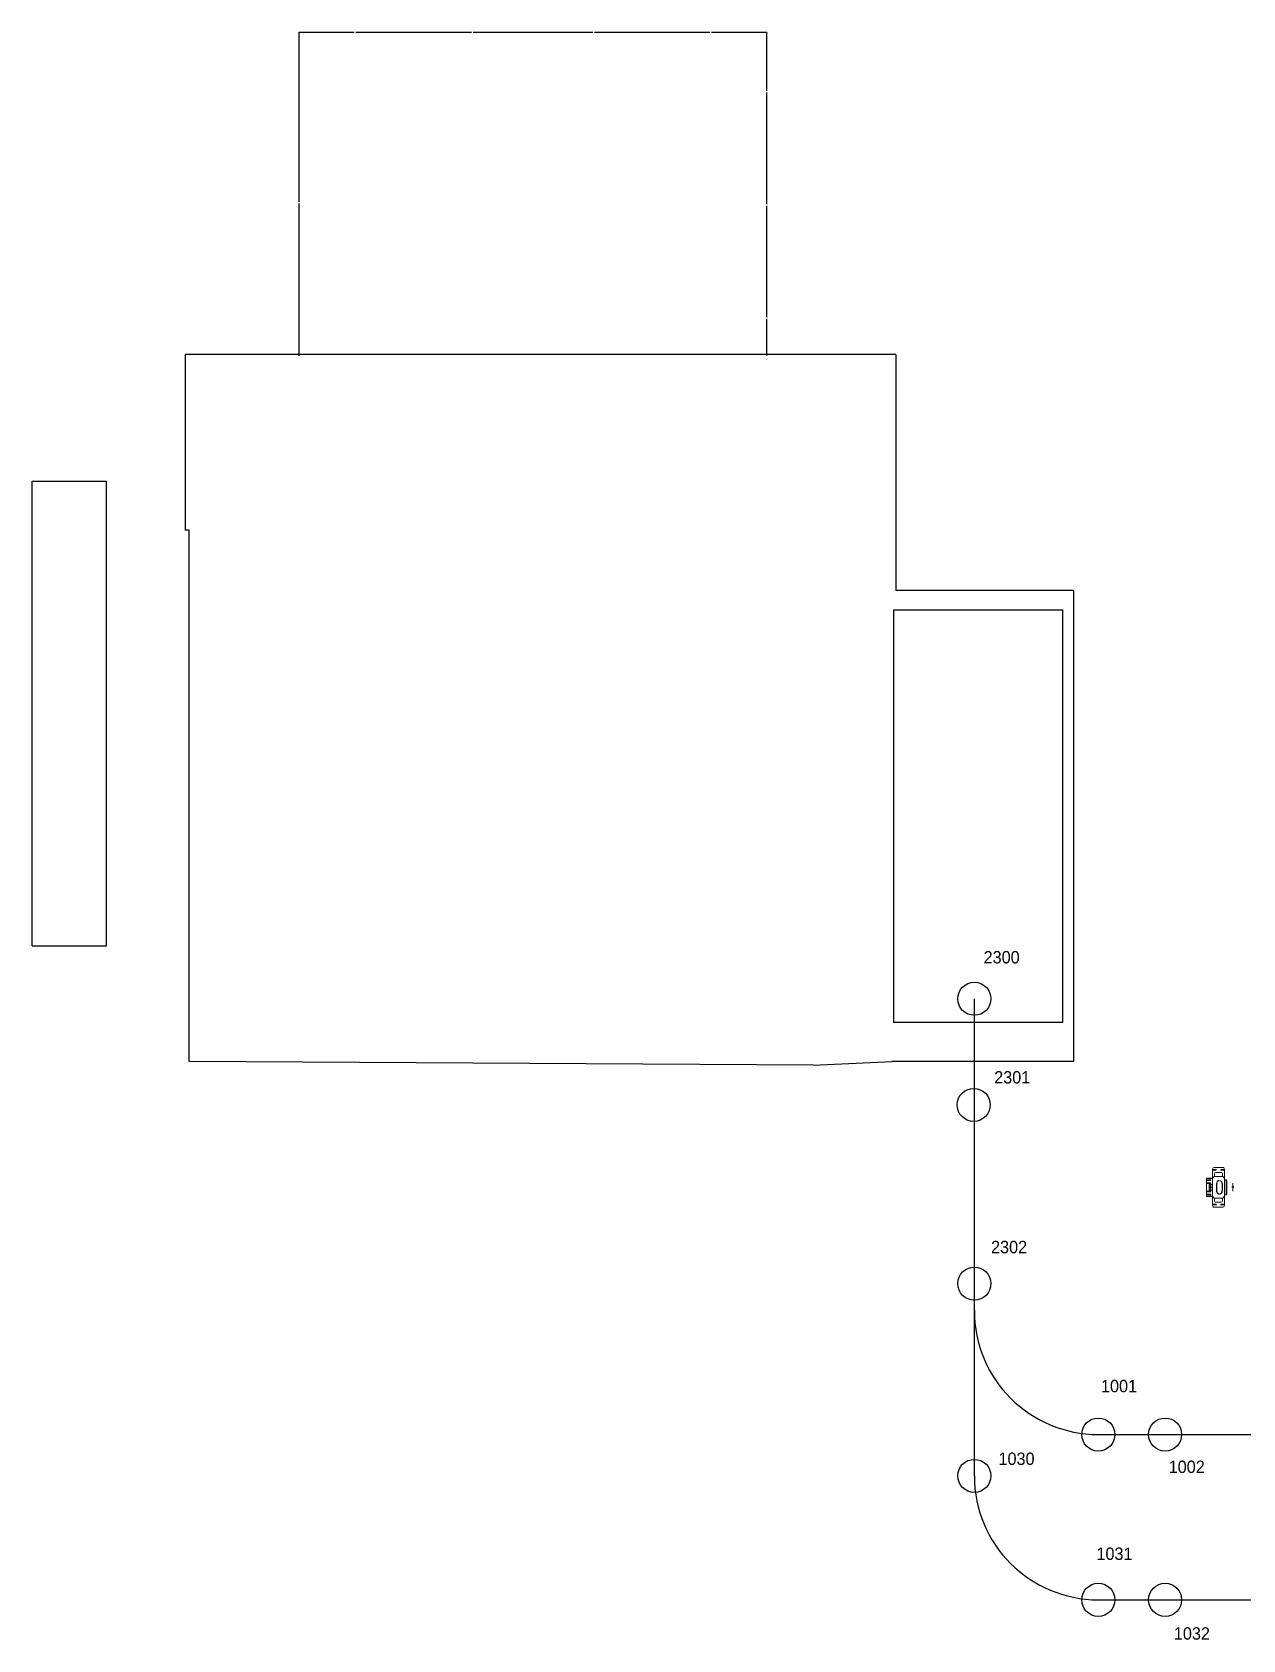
# Model space of a CAD drawing. Header units: millimetres. Extents: x -200 to 94270, y -200 to 55605.
# Drawn here: x 20471 to 35119, y 17980 to 37434 of the extents above; entities that cross this region are included whole.
import ezdxf

# ---------------------------------------------------------------- set-up
doc = ezdxf.new("R2010")
doc.units = ezdxf.units.MM
doc.linetypes.add('PHANTOM', pattern=[20, 10, -2, 2, -2, 2, -2])
for name, color, linetype in [('9', 41, 'Continuous'), ('ZENIX', 7, 'Continuous'), ('充点电', 7, 'Continuous')]:
    doc.layers.add(name, color=color, linetype=linetype)
doc.layers.add('가시적인 것(ISO)', color=7, linetype='Continuous', lineweight=20)
doc.styles.add('굴림', font='')
doc.styles.get('굴림').set_extended_font_data('Gulim')

# ---------------------------------------------------------------- blocks, each defined once
blk = doc.blocks.new('A$C1106006C')
at = {"color": 1}
blk.add_line((0, 2), (0, 26), dxfattribs=at)
at = {"layer": 'ZENIX', "color": 6, "linetype": 'PHANTOM'}
for p, q in [((45, 211), (-45, 211)), ((45, 141), (-45, 141))]:
    blk.add_line(p, q, dxfattribs=at)
for centre, start, end in [((-45, 176), 90, 270), ((45, 176), 270, 90)]:
    blk.add_arc(centre, 35, start, end, dxfattribs=at)
at = {"layer": '가시적인 것(ISO)', "color": 1}
for p, q in [((-241, 136), (-241, 238)), ((-221, 258), (-110, 258)), ((-214, 219), (-214, 247)), ((-206, 247), (-206, 219)), ((-181, 217), (-181, 157)), ((-161, 237), (-131, 237)), ((-131, 237), (-131, 237)), ((-131, 237), (-131, 137)), ((-112, 257), (-130, 239)), ((-110, 333), (-108, 333)), ((-110, 333), (-110, 265)), ((-110, 265), (-108, 265)), ((-110, 265), (-110, 258)), ((-110, 258), (-110, 258)), ((-110, 258), (110, 258)), ((-108, 265), (-108, 333)), ((-108, 333), (108, 333)), ((-108, 260), (-108, 265)), ((108, 260), (-108, 260)), ((-90, 283), (-90, 318)), ((-82, 318), (-82, 283)), ((-54, 283), (-54, 318)), ((-46, 318), (-46, 283)), ((-33, 298), (-35, 298)), ((-35, 278), (-35, 298)), ((-35, 278), (-33, 278)), ((-35, 260), (-35, 278)), ((-33, 298), (-33, 278)), ((-33, 298), (-32, 298)), ((-33, 296), (-33, 278)), ((-33, 278), (33, 278)), ((-32, 298), (-5, 298)), ((-22, 290), (-22, 292)), ((-22, 292), (-19, 292)), ((-22, 292), (-19, 292)), ((-19, 290), (-22, 290)), ((-19, 292), (-19, 294)), ((-19, 294), (-18, 294)), ((-19, 294), (-18, 294)), ((-19, 292), (-19, 292)), ((-19, 288), (-19, 290)), ((-18, 288), (-19, 288)), ((-18, 294), (-18, 292)), ((-18, 292), (-15, 292)), ((-18, 292), (-18, 292)), ((-18, 292), (-15, 292)), ((-15, 290), (-18, 290)), ((-18, 290), (-18, 288)), ((-15, 292), (-15, 290)), ((-5, 298), (-3, 298)), ((3, 298), (-3, 298)), ((-3, 298), (-3, 297)), ((3, 297), (-3, 297)), ((-3, 278), (-3, 296)), ((-2, 266), (2, 266)), ((-2, 264), (-2, 266)), ((2, 264), (-2, 264)), ((-1, 287), (-1, 294)), ((1, 294), (1, 287)), ((2, 266), (2, 264)), ((3, 298), (5, 298)), ((3, 297), (3, 298)), ((3, 296), (3, 278)), ((5, 298), (32, 298)), ((15, 290), (15, 292)), ((15, 292), (22, 292)), ((15, 292), (22, 292)), ((22, 290), (15, 290)), ((22, 292), (22, 290)), ((32, 298), (33, 298)), ((33, 298), (35, 298)), ((33, 298), (33, 278)), ((33, 278), (33, 296)), ((33, 278), (35, 278)), ((35, 278), (35, 298)), ((35, 278), (35, 260)), ((46, 283), (46, 318)), ((54, 318), (54, 283)), ((82, 283), (82, 318)), ((90, 318), (90, 283)), ((108, 333), (108, 265)), ((108, 333), (110, 333)), ((108, 265), (108, 260)), ((108, 265), (110, 265)), ((110, 265), (110, 333)), ((110, 258), (110, 265)), ((110, 258), (110, 258)), ((110, 258), (221, 258)), ((130, 239), (112, 257)), ((131, 237), (131, 237)), ((131, 237), (161, 237)), ((131, 237), (131, 137)), ((181, 217), (181, 157)), ((206, 219), (206, 247)), ((214, 247), (214, 219)), ((241, 238), (241, 136)), ((-110, 116), (-221, 116)), ((-214, 155), (-214, 127)), ((-206, 127), (-206, 155)), ((-161, 137), (-131, 137)), ((-131, 137), (-131, 137)), ((-130, 135), (-112, 117)), ((-110, 116), (110, 116)), ((-90, 116), (-90, 96)), ((-80, 86), (-90, 96)), ((-90, 96), (-70, 96)), ((-70, 86), (-80, 86)), ((70, 96), (-70, 96)), ((-70, 86), (-52, 86)), ((-48, 86), (-52, 86)), ((-48, 86), (48, 86)), ((-48, 14), (48, 14)), ((52, 86), (48, 86)), ((52, 86), (70, 86)), ((70, 96), (90, 96)), ((80, 86), (70, 86)), ((80, 86), (90, 96)), ((90, 96), (90, 116)), ((221, 116), (110, 116)), ((112, 117), (130, 135)), ((131, 137), (131, 137)), ((131, 137), (161, 137)), ((206, 127), (206, 155)), ((214, 155), (214, 127))]:
    blk.add_line(p, q, dxfattribs=at)
for centre, radius, start, end in [((-221, 238), 20, 90, 180), ((-210, 247), 4.5, 0, 180), ((-210, 219), 4.5, 180, 0), ((-161, 217), 20, 90, 180), ((-129, 237), 2, 135, 180), ((-110, 256), 2, 90, 135), ((-86, 318), 4.5, 0, 180), ((-86, 283), 4.5, 180, 0), ((-50, 318), 4.5, 0, 180), ((-50, 283), 4.5, 180, 0), ((-32, 296), 1.6, 90, 180), ((-5, 296), 1.6, 0, 90), ((0, 294), 1.25, 0, 180), ((0, 287), 1.25, 180, 0), ((5, 296), 1.6, 90, 180), ((32, 296), 1.6, 0, 90), ((50, 318), 4.5, 0, 180), ((50, 283), 4.5, 180, 0), ((86, 318), 4.5, 0, 180), ((86, 283), 4.5, 180, 0), ((110, 256), 2, 45, 90), ((129, 237), 2, 0, 45), ((161, 217), 20, 0, 90), ((210, 247), 4.5, 0, 180), ((210, 219), 4.5, 180, 0), ((221, 238), 20, 0, 90), ((-221, 136), 20, 180, 270), ((-210, 155), 4.5, 0, 180), ((-210, 127), 4.5, 180, 0), ((-161, 157), 20, 180, 270), ((-129, 137), 2, 180, 225), ((-110, 118), 2, 225, 270), ((-50, 90), 4.5, 297.266, 242.734), ((50, 90), 4.5, 297.266, 242.734), ((110, 118), 2, 270, 315), ((129, 137), 2, 315, 0), ((161, 157), 20, 270, 0), ((210, 155), 4.5, 0, 180), ((210, 127), 4.5, 180, 0), ((221, 136), 20, 270, 0)]:
    blk.add_arc(centre, radius, start, end, dxfattribs=at)

msp = doc.modelspace()

# ---------------------------------------------------------------- linework, layer by layer
at = {"color": 0, "linetype": 'Continuous', "true_color": 0x636466}
for p, q in [((23696, 37434, -5), (23696, 35381, -5)), ((23696, 37434, -5), (24369, 37434, -5)), ((24389, 37434, -5), (25787, 37434, -5)), ((25807, 37434, -5), (27254, 37434, -5)), ((27274, 37434, -5), (28672, 37434, -5)), ((28692, 37434, -5), (29361, 37434, -5)), ((29361, 36722, -5), (29361, 37434, -5)), ((29361, 35352, -5), (29361, 36702, -5)), ((23696, 35361, -5), (23696, 33517, -5)), ((29361, 33986, -5), (29361, 35332, -5)), ((29361, 33521, -5), (29361, 33966, -5)), ((30921, 33534, -5), (22321, 33534, -5)), ((22321, 33534, -5), (22321, 31409, -5)), ((30921, 33534, -5), (30921, 30679, -5)), ((20471, 31999, -5), (21371, 31999, -5)), ((20471, 26379, -5), (20471, 31999, -5)), ((21371, 26379, -5), (21371, 31999, -5)), ((22371, 24979, -5), (22371, 31409, -5)), ((21371, 29639, -5), (21371, 31209, -5)), ((33071, 30679, -5), (30921, 30679, -5)), ((33071, 30679, -5), (33071, 24979, -5)), ((30891, 30444, -5), (32941, 30444, -5)), ((30891, 30444, -5), (30891, 25449, -5)), ((32941, 25449, -5), (32941, 30444, -5)), ((21371, 28059, -5), (21371, 29629, -5)), ((21371, 26479, -5), (21371, 28049, -5)), ((20471, 26379, -5), (21371, 26379, -5)), ((32941, 25449, -5), (30891, 25449, -5)), ((29921, 24934, -5), (22371, 24979, -5)), ((29921, 24934, -5), (30871, 24979, -5)), ((33071, 24979, -5), (30871, 24979, -5))]:
    msp.add_line(p, q, dxfattribs=at)
at = {"color": 0, "lineweight": 30, "true_color": 0x636466}
msp.add_line((22371, 31409, -5), (22321, 31409, -5), dxfattribs=at)
for centre in [(31871, 25737, 0), (31863, 24453, 0), (31871, 22290, 0), (33371, 20464, 0), (34179, 20464, 0), (31871, 19964, -341), (33371, 18464, -41), (34179, 18464, -341)]:
    msp.add_circle(centre, 200, dxfattribs=at)
at = {"layer": 'ZENIX', "color": 0, "true_color": 0x636466}
msp.add_line((31871, 23964, -300), (31871, 25737, 0), dxfattribs=at)
at = {"layer": 'ZENIX', "color": 0, "true_color": 0x636466, "extrusion": (1.47224e-23, 8.01448e-08, 1)}
for centre in [(33371, 21964, 0), (33371, 19964, -341)]:
    msp.add_arc(centre, 1500, 180, 270, dxfattribs=at)
at = {"layer": '充点电', "color": 0, "true_color": 0x636466}
for p, q in [((31871, 21964, 0), (31871, 23964, 0)), ((31871, 19964, -341), (31871, 21964, -341)), ((33371, 20464, 0), (35371, 20464, 0)), ((33371, 18464, -341), (35371, 18464, -341))]:
    msp.add_line(p, q, dxfattribs=at)
for centre in [(33371, 21964, 0), (33371, 19964, -341)]:
    msp.add_arc(centre, 1500, 180, 270, dxfattribs=at)

# ---------------------------------------------------------------- block references
at = {"color": 0, "true_color": 0x636466, "rotation": 89.99999999999999}
msp.add_blockref('A$C1106006C', (35012, 23456, 0), dxfattribs=at)

# ---------------------------------------------------------------- texts
at = {"layer": '9', "color": 1, "lineweight": 30, "char_height": 150, "attachment_point": 1, "style": '굴림'}
for s, insert in [('{\\C40;\\c3266552;2300}', (31983, 26315)), ('{\\C40;\\c3266552;2301}', (32111, 24862)), ('{\\C40;\\c3266552;2302}', (32073, 22808)), ('{\\C40;\\c3266552;1001}', (33403, 21126)), ('{\\C40;\\c3266552;1030}', (32163, 20246)), ('{\\C40;\\c3266552;1002}', (34222, 20149)), ('{\\C40;\\c3266552;1031}', (33348, 19097)), ('{\\C40;\\c3266552;1032}', (34285, 18132))]:
    msp.add_mtext_dynamic_manual_height_columns(s, width=1403.15, gutter_width=3786, heights=[0], dxfattribs=dict(at, insert=insert))

doc.saveas('drawing.dxf')
